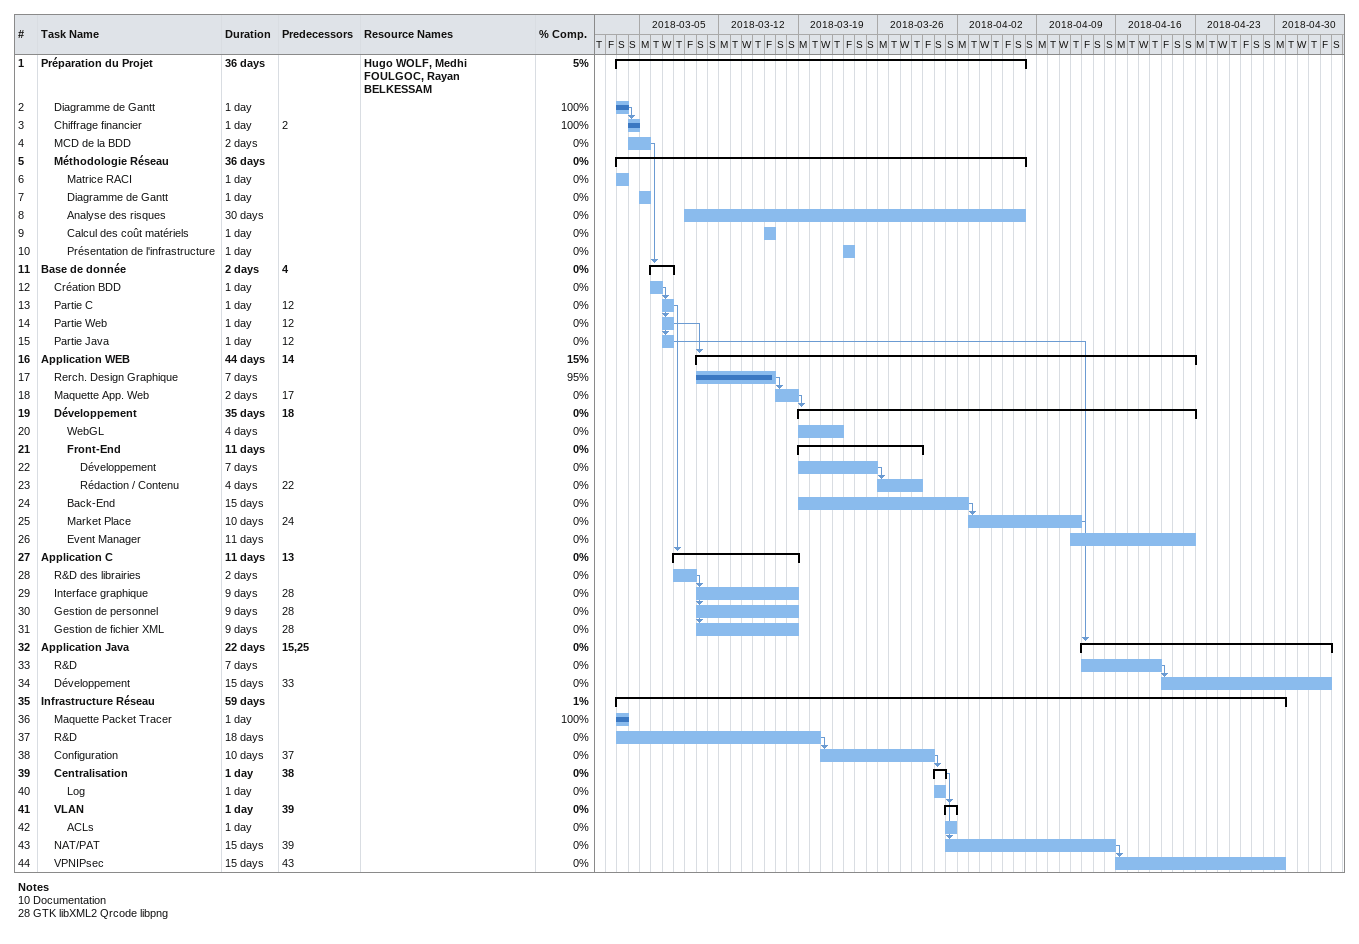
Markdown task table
| ID | Level | Task | Duration | Start | Finish | Predecessors | Resources | % complete |
|---|---|---|---|---|---|---|---|---|
| 1 | 1 | **Préparation du Projet** | 36d | 2018-03-03 | 2018-04-07 |  | Hugo WOLF, Medhi FOULGOC, Rayan BELKESSAM | 5 |
| 2 | 2 | Diagramme de Gantt | 1d | 2018-03-03 | 2018-03-03 |  |  | 100 |
| 3 | 2 | Chiffrage financier | 1d | 2018-03-04 | 2018-03-04 | 2 |  | 100 |
| 4 | 2 | MCD de la BDD | 2d | 2018-03-04 | 2018-03-05 |  |  | 0 |
| 5 | 2 | **Méthodologie Réseau** | 36d | 2018-03-03 | 2018-04-07 |  |  | 0 |
| 6 | 3 | Matrice RACI | 1d | 2018-03-03 | 2018-03-03 |  |  | 0 |
| 7 | 3 | Diagramme de Gantt | 1d | 2018-03-05 | 2018-03-05 |  |  | 0 |
| 8 | 3 | Analyse des risques | 30d | 2018-03-09 | 2018-04-07 |  |  | 0 |
| 9 | 3 | Calcul des coût matériels | 1d | 2018-03-16 | 2018-03-16 |  |  | 0 |
| 10 | 3 | Présentation de l'infrastructure | 1d | 2018-03-23 | 2018-03-23 |  |  | 0 |
| 11 | 1 | **Base de donnée** | 2d | 2018-03-06 | 2018-03-07 | 4 |  | 0 |
| 12 | 2 | Création BDD | 1d | 2018-03-06 | 2018-03-06 |  |  | 0 |
| 13 | 2 | Partie C | 1d | 2018-03-07 | 2018-03-07 | 12 |  | 0 |
| 14 | 2 | Partie Web | 1d | 2018-03-07 | 2018-03-07 | 12 |  | 0 |
| 15 | 2 | Partie Java | 1d | 2018-03-07 | 2018-03-07 | 12 |  | 0 |
| 16 | 1 | **Application WEB** | 44d | 2018-03-10 | 2018-04-22 | 14 |  | 15 |
| 17 | 2 | Rerch. Design Graphique | 7d | 2018-03-10 | 2018-03-16 |  |  | 95 |
| 18 | 2 | Maquette App. Web | 2d | 2018-03-17 | 2018-03-18 | 17 |  | 0 |
| 19 | 2 | **Développement** | 35d | 2018-03-19 | 2018-04-22 | 18 |  | 0 |
| 20 | 3 | WebGL | 4d | 2018-03-19 | 2018-03-22 |  |  | 0 |
| 21 | 3 | **Front-End** | 11d | 2018-03-19 | 2018-03-29 |  |  | 0 |
| 22 | 4 | Développement | 7d | 2018-03-19 | 2018-03-25 |  |  | 0 |
| 23 | 4 | Rédaction / Contenu | 4d | 2018-03-26 | 2018-03-29 | 22 |  | 0 |
| 24 | 3 | Back-End | 15d | 2018-03-19 | 2018-04-02 |  |  | 0 |
| 25 | 3 | Market Place | 10d | 2018-04-03 | 2018-04-12 | 24 |  | 0 |
| 26 | 3 | Event Manager | 11d | 2018-04-12 | 2018-04-22 |  |  | 0 |
| 27 | 1 | **Application C** | 11d | 2018-03-08 | 2018-03-18 | 13 |  | 0 |
| 28 | 2 | R&D des librairies | 2d | 2018-03-08 | 2018-03-09 |  |  | 0 |
| 29 | 2 | Interface graphique | 9d | 2018-03-10 | 2018-03-18 | 28 |  | 0 |
| 30 | 2 | Gestion de personnel | 9d | 2018-03-10 | 2018-03-18 | 28 |  | 0 |
| 31 | 2 | Gestion de fichier XML | 9d | 2018-03-10 | 2018-03-18 | 28 |  | 0 |
| 32 | 1 | **Application Java** | 22d | 2018-04-13 | 2018-05-04 | 15, 25 |  | 0 |
| 33 | 2 | R&D | 7d | 2018-04-13 | 2018-04-19 |  |  | 0 |
| 34 | 2 | Développement | 15d | 2018-04-20 | 2018-05-04 | 33 |  | 0 |
| 35 | 1 | **Infrastructure Réseau** | 59d | 2018-03-03 | 2018-04-30 |  |  | 1 |
| 36 | 2 | Maquette Packet Tracer | 1d | 2018-03-03 | 2018-03-03 |  |  | 100 |
| 37 | 2 | R&D | 18d | 2018-03-03 | 2018-03-20 |  |  | 0 |
| 38 | 2 | Configuration | 10d | 2018-03-21 | 2018-03-30 | 37 |  | 0 |
| 39 | 2 | **Centralisation** | 1d | 2018-03-31 | 2018-03-31 | 38 |  | 0 |
| 40 | 3 | Log | 1d | 2018-03-31 | 2018-03-31 |  |  | 0 |
| 41 | 2 | **VLAN** | 1d | 2018-04-01 | 2018-04-01 | 39 |  | 0 |
| 42 | 3 | ACLs | 1d | 2018-04-01 | 2018-04-01 |  |  | 0 |
| 43 | 2 | NAT/PAT | 15d | 2018-04-01 | 2018-04-15 | 39 |  | 0 |
| 44 | 2 | VPNIPsec | 15d | 2018-04-16 | 2018-04-30 | 43 |  | 0 |

Notes
- 10: Documentation
- 28: GTK libXML2 Qrcode libpng
